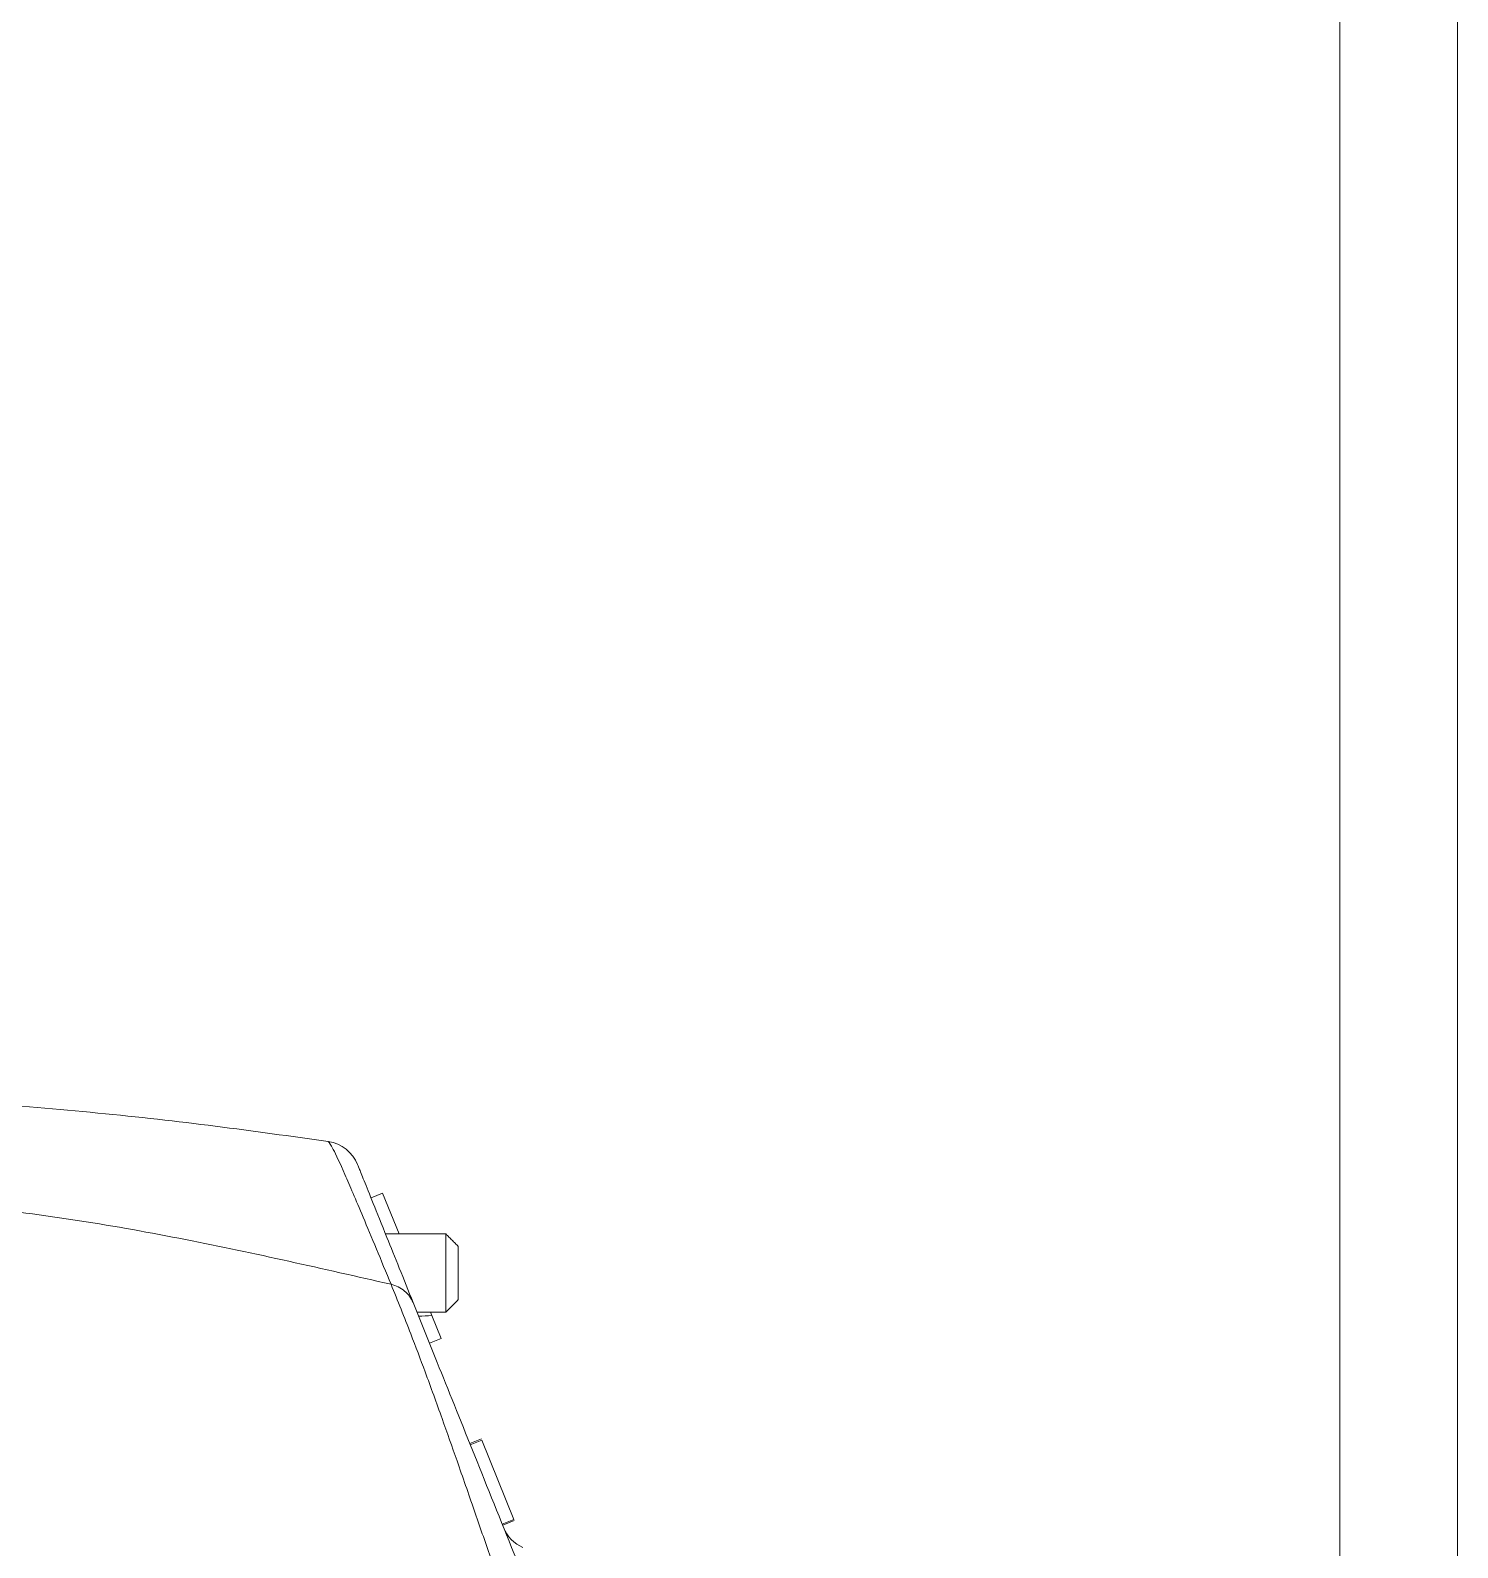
# Model space of a CAD drawing. Extents: x 12.1 to 108.7, y 1 to 80.4.
# Drawn here: x 103.274 to 105.552, y 35.443 to 37.866 of the extents above; entities that cross this region are included whole.
import ezdxf

# ---------------------------------------------------------------- set-up
doc = ezdxf.new("R2010")
doc.units = 0
doc.header["$MEASUREMENT"] = 0
doc.linetypes.add('SLD-Solid', pattern=[0])
doc.layers.add('OBJECT', color=7, linetype='CONTINUOUS')

msp = doc.modelspace()

# ---------------------------------------------------------------- linework, layer by layer
at = {"layer": 'OBJECT', "linetype": 'SLD-Solid', "lineweight": 15}
for p, q in [((105.3641, 40.196), (105.3641, 31.8434)), ((105.5521, 40.196), (105.5521, 31.8434)), ((103.836, 36.0093), (103.8175, 36.0018)), ((103.836, 36.0093), (103.8621, 35.9444)), ((103.9368, 35.8194), (103.9368, 35.9444)), ((103.9568, 35.9244), (103.9568, 35.8394)), ((103.9146, 35.814), (103.9124, 35.8194)), ((103.9146, 35.814), (103.9293, 35.7773)), ((103.9293, 35.7773), (103.9108, 35.7699)), ((103.9938, 35.6169), (103.9753, 35.6095)), ((103.9945, 35.6153), (103.9759, 35.6078)), ((104.0455, 35.4883), (103.9945, 35.6153)), ((104.0455, 35.4883), (104.027, 35.4808)), ((104.0462, 35.4866), (104.0276, 35.4792))]:
    msp.add_line(p, q, dxfattribs=at)
for centre, start, end in [((103.7404, 36.0326), 21.905, 81.6458), ((104.0848, 35.498), 201.905, 245.4575)]:
    msp.add_arc(centre, 0.06, start, end, dxfattribs=at)
msp.add_ellipse((104.0399, 35.879), major_axis=(0.2429, 0.047), ratio=0.193127, start_param=4.028435, end_param=4.133354, dxfattribs=at)
for points, knots in [([(103.1859, 36.1542), (103.2517, 36.1489), (103.3837, 36.1382), (103.5708, 36.117), (103.6896, 36.1003), (103.7491, 36.092)], [0, 0, 0, 0, 0.330992, 0.664533, 1, 1, 1, 1]), ([(103.8494, 35.8639), (103.8336, 35.9021), (103.803, 35.9762), (103.7738, 36.0441), (103.755, 36.085), (103.7511, 36.0897), (103.7491, 36.092)], [0, 0, 0, 0, 0.257109, 0.497626, 0.747109, 1, 1, 1, 1]), ([(103.7961, 36.055), (103.7965, 36.0539), (103.7974, 36.0517), (103.8055, 36.0315), (103.82, 35.9956), (103.8437, 35.9366), (103.8697, 35.8719), (103.8846, 35.8348)], [0, 0, 0, 0, 0.182552, 0.366177, 0.55406, 0.743888, 1, 1, 1, 1]), ([(103.8494, 35.8639), (103.7407, 35.8887), (103.5222, 35.9386), (103.2857, 35.978), (103.1596, 35.9889), (103.1496, 35.9898)], [0, 0, 0, 0, 0.476788, 0.958526, 1, 1, 1, 1]), ([(104.3304, 34.6115), (104.3061, 34.6666), (104.2559, 34.7806), (104.191, 34.9352), (104.1322, 35.0839), (104.0802, 35.223), (104.0396, 35.3373), (104.0075, 35.4298), (103.9816, 35.5049), (103.956, 35.5786), (103.9301, 35.6521), (103.9056, 35.7196), (103.8788, 35.791), (103.86, 35.8375), (103.8494, 35.8639)], [0, 0, 0, 0, 0.108029, 0.223362, 0.332023, 0.445426, 0.555337, 0.615889, 0.68051, 0.749225, 0.808556, 0.874651, 0.928783, 1, 1, 1, 1]), ([(103.8846, 35.8348), (103.9017, 35.7924), (103.9368, 35.705), (103.995, 35.5604), (104.059, 35.4011), (104.1266, 35.2331), (104.1947, 35.0638), (104.2641, 34.8912), (104.3328, 34.7202), (104.3817, 34.5987), (104.4043, 34.5425)], [0, 0, 0, 0, 0.1145592, 0.2364469, 0.3657728, 0.5026288, 0.6306681, 0.7525375, 0.8853647, 1, 1, 1, 1])]:
    msp.add_open_spline(points, degree=3, knots=knots, dxfattribs=at)
for points, degree in [([(103.9368, 35.9444), (103.8406, 35.9444)], 1), ([(103.9568, 35.9244), (103.9368, 35.9444)], 1), ([(103.8846, 35.8348), (103.883, 35.8382), (103.8796, 35.8451), (103.8713, 35.8535), (103.8613, 35.8602), (103.8533, 35.8627), (103.8494, 35.8639)], 3), ([(103.9368, 35.8194), (103.9568, 35.8394)], 1), ([(103.8908, 35.8194), (103.9368, 35.8194)], 1)]:
    msp.add_open_spline(points, degree=degree, dxfattribs=at)

doc.saveas('drawing.dxf')
